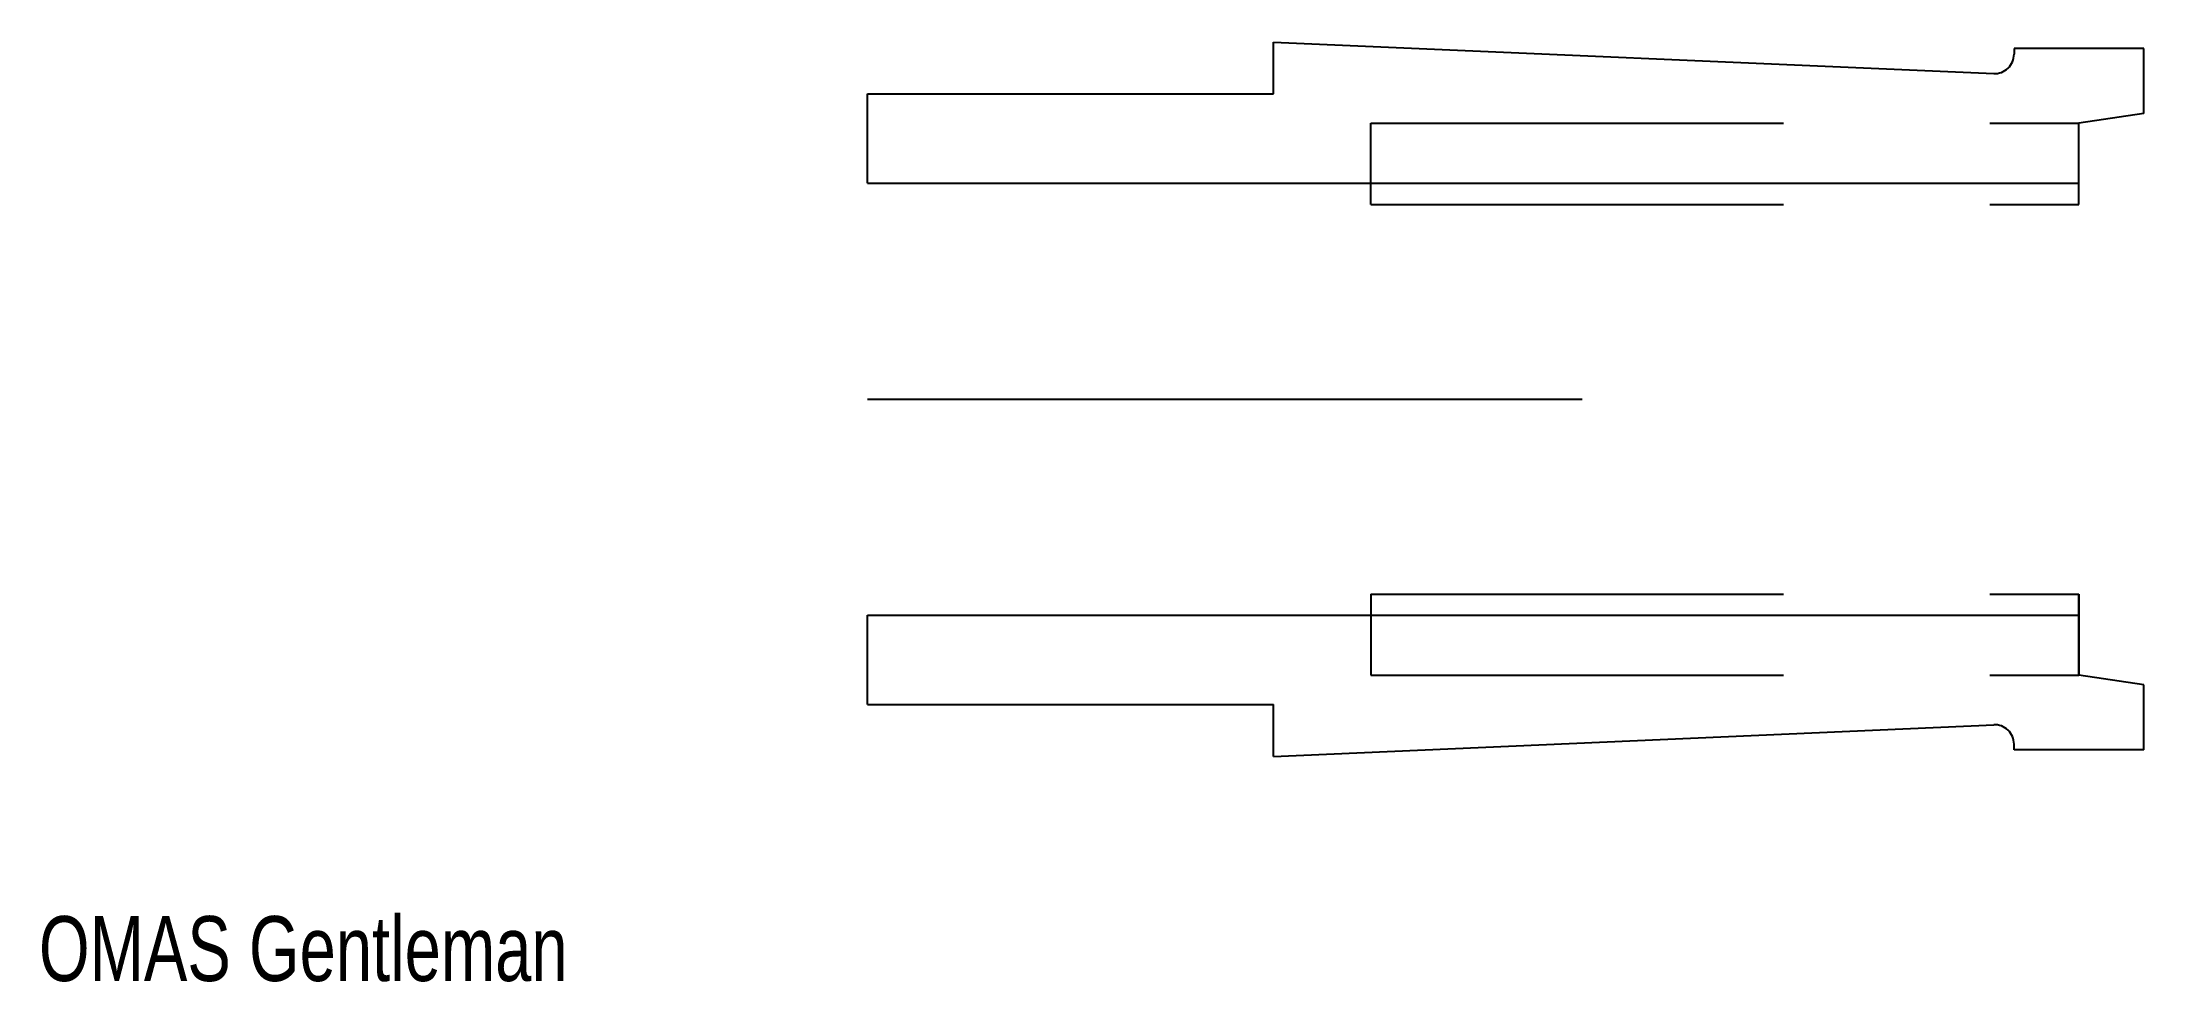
# Model space of a CAD drawing. Header units: millimetres. Extents: x -42.7 to -10.3, y -3.6 to 10.9.
import ezdxf

# ---------------------------------------------------------------- set-up
doc = ezdxf.new("R2010")
doc.units = ezdxf.units.MM
doc.linetypes.add('DASHED2', pattern=[9.525, 6.35, -3.175])
doc.layers.get('0').update_dxf_attribs({"linetype": 'CONTINUOUS', "lineweight": 25})
doc.layers.add('boccola', color=1, linetype='CONTINUOUS', lineweight=25)
doc.layers.add('quote Sezione', color=3, linetype='CONTINUOUS', lineweight=25)
doc.styles.get("Standard").update_dxf_attribs({"font": 'txt', "width": 0.75})

msp = doc.modelspace()

# ---------------------------------------------------------------- linework, layer by layer
for p, q in [((-23.75, 10.1), (-23.75, 10.9)), ((-23.75, 10.9), (-12.663, 10.414)), ((-10.35, 10.8), (-12.35, 10.8)), ((-10.35, 9.8), (-10.35, 10.8)), ((-30, 8.725), (-30, 10.1)), ((-30, 10.1), (-23.75, 10.1)), ((-10.35, 9.8), (-11.35, 9.65)), ((-11.35, 8.725), (-11.35, 9.65)), ((-30, 8.725), (-11.35, 8.725)), ((-30, 5.4), (-19, 5.4)), ((-30, 0.7), (-30, 2.075)), ((-30, 2.075), (-11.35, 2.075)), ((-11.35, 1.15), (-11.35, 2.075)), ((-10.35, 1), (-11.35, 1.15)), ((-10.35, 0), (-10.35, 1)), ((-30, 0.7), (-23.75, 0.7)), ((-23.75, -0.1), (-23.75, 0.7)), ((-23.75, -0.1), (-12.663, 0.386)), ((-10.35, 0), (-12.35, 0))]:
    msp.add_line(p, q)
at = {"color": 1}
for p, q in [((-11.35, 8.4), (-11.35, 9.65)), ((-11.35, 8.4), (-11.35, 9.65)), ((-11.35, 1.15), (-11.35, 2.4)), ((-11.35, 1.15), (-11.35, 2.4))]:
    msp.add_line(p, q, dxfattribs=at)
at = {"color": 1, "linetype": 'DASHED2'}
for p, q in [((-11.35, 8.4), (-11.35, 9.65)), ((-11.35, 2.4), (-11.35, 1.15)), ((-11.35, 1.15), (-11.35, 2.4))]:
    msp.add_line(p, q, dxfattribs=at)
for centre, radius, start, end in [((-12.65, 10.713), 0.3, 267.4886, 0), ((-12.35, 10.4), 0, 180, 180), ((-12.65, 0.087), 0.3, 0, 92.5114)]:
    msp.add_arc(centre, radius, start, end)
at = {"layer": 'boccola', "color": 1, "linetype": 'DASHED2'}
for p, q in [((-22.25, 9.65), (-11.35, 9.65)), ((-22.25, 8.4), (-22.25, 9.65)), ((-11.35, 8.4), (-11.35, 9.65)), ((-22.25, 8.4), (-11.35, 8.4)), ((-22.25, 2.4), (-22.25, 1.15)), ((-22.25, 2.4), (-11.35, 2.4)), ((-11.35, 1.15), (-11.35, 2.4)), ((-22.25, 1.15), (-11.35, 1.15))]:
    msp.add_line(p, q, dxfattribs=at)
at = {"layer": 'quote Sezione'}
for p, q in [((-12.35, 10.8), (-12.35, 10.713)), ((-12.35, 0), (-12.35, 0.087))]:
    msp.add_line(p, q, dxfattribs=at)
for centre, start, end in [((-12.35, 10.4), 180, 0), ((-12.35, 0.4), 0, 90), ((-12.35, 0.4), 358.2101, 178.2101)]:
    msp.add_arc(centre, 0, start, end, dxfattribs=at)

# ---------------------------------------------------------------- texts
at = {"layer": 'boccola', "insert": (-42.752, -2.56), "char_height": 1, "width": 11.08333, "attachment_point": 1}
msp.add_mtext('OMAS Gentleman', dxfattribs=at)

doc.saveas('drawing.dxf')
